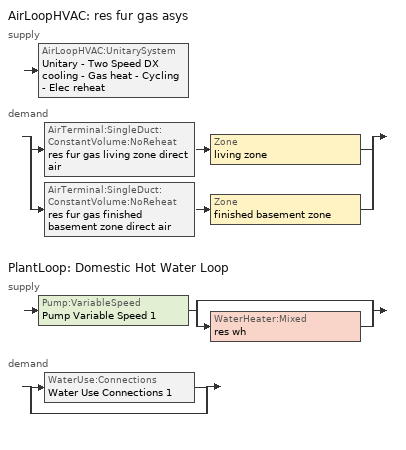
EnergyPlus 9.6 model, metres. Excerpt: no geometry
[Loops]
AirLoopHVAC 'res fur gas asys'
 supply: AirLoopHVAC:UnitarySystem 'Unitary - Two Speed DX cooling - Gas heat - Cycling - Elec reheat'
 demand: split
  | AirTerminal:SingleDuct:ConstantVolume:NoReheat 'res fur gas living zone direct air' > Zone 'living zone'
  | AirTerminal:SingleDuct:ConstantVolume:NoReheat 'res fur gas finished basement zone direct air' > Zone 'finished basement zone'
PlantLoop 'Domestic Hot Water Loop'
 supply: Pump:VariableSpeed 'Pump Variable Speed 1' > split
  | bypass
  | WaterHeater:Mixed 'res wh'
 demand: split
  | WaterUse:Connections 'Water Use Connections 1'
  | bypass
[Sizing:System]
res fur gas asys: Type of Load to Size On=Sensible; Design Outdoor Air Flow Rate {m3/s}=Autosize; Central Heating Maximum System Air Flow Ratio=0.3; Preheat Design Temperature {C}=7; Preheat Design Humidity Ratio {kgWater/kgDryAir}=0.008; Precool Design Temperature {C}=12.8; Precool Design Humidity Ratio {kgWater/kgDryAir}=0.008; Central Cooling Design Supply Air Temperature {C}=12.8; Central Heating Design Supply Air Temperature {C}=16.7; Type of Zone Sum to Use=NonCoincident; 100% Outdoor Air in Cooling=Yes; 100% Outdoor Air in Heating=Yes; Central Cooling Design Supply Air Humidity Ratio {kgWater/kgDryAir}=0.0085; Central Heating Design Supply Air Humidity Ratio {kgWater/kgDryAir}=0.008; Cooling Supply Air Flow Rate Method=DesignDay; Cooling Supply Air Flow Rate {m3/s}=0; Cooling Supply Air Flow Rate Per Floor Area {m3/s-m2}=0.00996765; Cooling Fraction of Autosized Cooling Supply Air Flow Rate=1; Cooling Supply Air Flow Rate Per Unit Cooling Capacity {m3/s-W}=3.94755e-05; Heating Supply Air Flow Rate Method=DesignDay; Heating Supply Air Flow Rate {m3/s}=0; Heating Supply Air Flow Rate Per Floor Area {m3/s-m2}=0.00996765; Heating Fraction of Autosized Heating Supply Air Flow Rate=1; Heating Fraction of Autosized Cooling Supply Air Flow Rate=1; Heating Supply Air Flow Rate Per Unit Heating Capacity {m3/s-W}=3.15882e-05; System Outdoor Air Method=ZoneSum; Zone Maximum Outdoor Air Fraction=1; Cooling Design Capacity Method=CoolingDesignCapacity; Cooling Design Capacity {W}=Autosize; Cooling Design Capacity Per Floor Area {W/m2}=234.7; Fraction of Autosized Cooling Design Capacity=1; Heating Design Capacity Method=HeatingDesignCapacity; Heating Design Capacity {W}=Autosize; Heating Design Capacity Per Floor Area {W/m2}=157; Fraction of Autosized Heating Design Capacity=1; Central Cooling Capacity Control Method=OnOff
[Sizing:Plant]
Domestic Hot Water Loop: Loop Type=Heating; Design Loop Exit Temperature {C}=51.6667; Loop Design Temperature Difference {deltaC}=5.55556; Sizing Option=NonCoincident; Zone Timesteps in Averaging Window=1; Coincident Sizing Factor Mode=None
[ZoneControl:Thermostat] Temperature Difference Between Cutout And Setpoint {deltaC}=0
Name | Zone or ZoneList | Control Type Schedule | Control 1
finished basement zone Thermostat | finished basement zone | finished basement zone Thermostat Schedule | finished basement zone temperature setpoint
living zone Thermostat | living zone | living zone Thermostat Schedule | living zone temperature setpoint
[ThermostatSetpoint:DualSetpoint] Heating Setpoint Temperature Schedule=res heating setpoint; Cooling Setpoint Temperature Schedule=res cooling setpoint
finished basement zone temperature setpoint; living zone temperature setpoint
[ZoneHVAC:PackagedTerminalAirConditioner] Availability Schedule=Always On Discrete; Heating Supply Air Flow Rate {m3/s}=1e-05; No Load Supply Air Flow Rate {m3/s}=0; Cooling Outdoor Air Flow Rate {m3/s}=0; Heating Outdoor Air Flow Rate {m3/s}=0; No Load Outdoor Air Flow Rate {m3/s}=0; Fan Placement=DrawThrough; Supply Air Fan Operating Mode Schedule=Always Off Discrete
Name | Cooling Supply Air Flow Rate {m3/s} | Supply Air Fan | Heating Coil | Cooling Coil
res room ac zone ptac 1 | 0.03955 | res room ac finished basement zone clg supply fan | res room ac always off heating coil 1 | res room ac cooling coil 1
res room ac zone ptac | 0.134745 | res room ac living zone clg supply fan | res room ac always off heating coil | res room ac cooling coil
[AirTerminal:SingleDuct:ConstantVolume:NoReheat] Availability Schedule=Always On Discrete
Name | Maximum Air Flow Rate {m3/s}
res fur gas finished basement zone direct air | 0.071621
res fur gas living zone direct air | 0.244009
[Zone equipment]
finished basement zone: res fur gas finished basement zone direct air, res room ac zone ptac 1
living zone: res fur gas living zone direct air, res room ac zone ptac
[Fan:OnOff]
Name | Availability Schedule | Fan Total Efficiency | Pressure Rise {Pa} | Maximum Flow Rate {m3/s} | Motor Efficiency | Motor In Airstream Fraction | Fan Power Ratio Function of Speed Ratio Curve | Fan Efficiency Ratio Function of Speed Ratio Curve
res room ac finished basement zone clg supply fan | Always On Discrete | 1 | 0 | 0.03955 | 1 | 0 | Fan On Off Power Curve 2 | Fan On Off Efficiency Curve 2
res room ac living zone clg supply fan | Always On Discrete | 1 | 0 | 0.134745 | 1 | 0 | Fan On Off Power Curve 1 | Fan On Off Efficiency Curve 1
Fan On Off 10 | Always On Discrete hvac_library | 0.6 | 300 | Autosize | 0.8 | 1 | Fan On Off Power Curve 7 | Fan On Off Efficiency Curve 2
[Coil:Cooling:DX:SingleSpeed] Availability Schedule=Always On Discrete; Gross Rated Sensible Heat Ratio=0.65; Gross Rated Cooling COP {W/W}=2.84366; Rated Evaporator Fan Power Per Volume Flow Rate {W/(m3/s)}=773.3; Total Cooling Capacity Function of Temperature Curve=RoomAC-Cap-fT; Total Cooling Capacity Function of Flow Fraction Curve=RoomAC-Cap-fFF; Energy Input Ratio Function of Temperature Curve=RoomAC-EIR-fT; Energy Input Ratio Function of Flow Fraction Curve=RoomAC-EIR-fFF; Part Load Fraction Correlation Curve=RoomAC-PLF-fPLR; Minimum Outdoor Dry-Bulb Temperature for Compressor Operation {C}=-25; Condenser Type=AirCooled; Evaporative Condenser Effectiveness=0.9; Evaporative Condenser Air Flow Rate {m3/s}=Autosize; Evaporative Condenser Pump Rated Power Consumption {W}=Autosize; Crankcase Heater Capacity {W}=0; Maximum Outdoor Dry-Bulb Temperature for Crankcase Heater Operation {C}=10; Basin Heater Capacity {W/K}=0; Basin Heater Setpoint Temperature {C}=2
Name | Gross Rated Total Cooling Capacity {W} | Rated Air Flow Rate {m3/s}
res room ac cooling coil 1 | 842.053 | 0.035256
res room ac cooling coil | 2868.84 | 0.120116
[Coil:Cooling:DX:TwoSpeed]
2 Spd DX Clg Coil 2: Availability Schedule=Always On Discrete hvac_library; High Speed Gross Rated Total Cooling Capacity {W}=Autosize; High Speed Rated Sensible Heat Ratio=Autosize; High Speed Gross Rated Cooling COP {W/W}=3; High Speed Rated Air Flow Rate {m3/s}=Autosize; Unit Internal Static Air Pressure {Pa}=773.3; Total Cooling Capacity Function of Temperature Curve=Curve Biquadratic 8; Total Cooling Capacity Function of Flow Fraction Curve=Curve Quadratic 1; Energy Input Ratio Function of Temperature Curve=Curve Biquadratic 36; Energy Input Ratio Function of Flow Fraction Curve=Curve Quadratic 6; Part Load Fraction Correlation Curve=Curve Quadratic 25; Low Speed Gross Rated Total Cooling Capacity {W}=Autosize; Low Speed Gross Rated Sensible Heat Ratio=Autosize; Low Speed Gross Rated Cooling COP {W/W}=3; Low Speed Rated Air Flow Rate {m3/s}=Autosize; Low Speed Total Cooling Capacity Function of Temperature Curve=Curve Biquadratic 23; Low Speed Energy Input Ratio Function of Temperature Curve=Curve Biquadratic 20; Condenser Type=AirCooled; Minimum Outdoor Dry-Bulb Temperature for Compressor Operation {C}=-25; High Speed Evaporative Condenser Effectiveness=0; High Speed Evaporative Condenser Air Flow Rate {m3/s}=Autosize; High Speed Evaporative Condenser Pump Rated Power Consumption {W}=Autosize; Low Speed Evaporative Condenser Effectiveness=0; Low Speed Evaporative Condenser Air Flow Rate {m3/s}=Autosize; Low Speed Evaporative Condenser Pump Rated Power Consumption {W}=Autosize; Basin Heater Capacity {W/K}=0; Basin Heater Setpoint Temperature {C}=10
[Coil:Heating:Electric] Efficiency=1
Name | Availability Schedule | Nominal Capacity {W}
res room ac always off heating coil 1; res room ac always off heating coil | Always Off Discrete | 0
Elec Htg Coil 7 | Always On Discrete hvac_library | Autosize
[Coil:Heating:Fuel]
Coil Heating Gas 2: Availability Schedule=Always On Discrete hvac_library; Fuel Type=NaturalGas; Burner Efficiency=0.8; Nominal Capacity {W}=AutoSize; Parasitic Electric Load {W}=0; Parasitic Fuel Load {W}=0
[AirLoopHVAC:UnitarySystem]
Unitary - Two Speed DX cooling - Gas heat - Cycling - Elec reheat: Control Type=Load; Dehumidification Control Type=None; Supply Fan=Fan On Off 10; Fan Placement=BlowThrough; Heating Coil=Coil Heating Gas 2; DX Heating Coil Sizing Ratio=1; Cooling Coil=2 Spd DX Clg Coil 2; Use DOAS DX Cooling Coil=No; Minimum Supply Air Temperature {C}=2; Latent Load Control=SensibleOnlyLoadControl; Supplemental Heating Coil=Elec Htg Coil 7; Cooling Supply Air Flow Rate {m3/s}=Autosize; Heating Supply Air Flow Rate {m3/s}=Autosize; No Load Supply Air Flow Rate {m3/s}=Autosize; Maximum Supply Air Temperature {C}=80; Maximum Outdoor Dry-Bulb Temperature for Supplemental Heater Operation {C}=21; Maximum Cycling Rate {cycles/hr}=2.5; Heat Pump Time Constant {s}=60; Fraction of On-Cycle Power Use=0.01; Heat Pump Fan Delay Time {s}=60; Ancillary On-Cycle Electric Power {W}=0; Ancillary Off-Cycle Electric Power {W}=0
[AirLoopHVAC]
res fur gas asys: Design Supply Air Flow Rate {m3/s}=0.31563; Design Return Air Flow Fraction of Supply Air Flow=1
[Pump:VariableSpeed]
Pump Variable Speed 1: Design Maximum Flow Rate {m3/s}=0.01; Design Pump Head {Pa}=1; Design Power Consumption {W}=0; Motor Efficiency=1; Fraction of Motor Inefficiencies to Fluid Stream=0; Coefficient 1 of the Part Load Performance Curve=0; Coefficient 2 of the Part Load Performance Curve=1; Coefficient 3 of the Part Load Performance Curve=0; Coefficient 4 of the Part Load Performance Curve=0; Design Minimum Flow Rate {m3/s}=0; Pump Control Type=Intermittent; Skin Loss Radiative Fraction=0.5; Design Power Sizing Method=PowerPerFlowPerPressure; Design Electric Power per Unit Flow Rate {W/(m3/s)}=348701.1; Design Shaft Power per Unit Flow Rate per Unit Head {W/((m3/s)-Pa)}=1.28205; Design Minimum Flow Rate Fraction=0
[WaterHeater:Mixed]
res wh: Tank Volume {m3}=0.143846; Setpoint Temperature Schedule=WH Setpoint Temp; Deadband Temperature Difference {deltaC}=2; Maximum Temperature Limit {C}=99; Heater Control Type=Cycle; Heater Maximum Capacity {W}=11722.8; Heater Minimum Capacity {W}=0; Heater Ignition Minimum Flow Rate {m3/s}=0; Heater Ignition Delay {s}=0; Heater Fuel Type=NaturalGas; Heater Thermal Efficiency=0.773298; Off Cycle Parasitic Fuel Consumption Rate {W}=0; Off Cycle Parasitic Fuel Type=Electricity; Off Cycle Parasitic Heat Fraction to Tank=0; On Cycle Parasitic Fuel Consumption Rate {W}=0; On Cycle Parasitic Fuel Type=Electricity; On Cycle Parasitic Heat Fraction to Tank=0; Ambient Temperature Indicator=Zone; Ambient Temperature Zone=finished basement zone; Off Cycle Loss Coefficient to Ambient Temperature {W/K}=4.15693; Off Cycle Loss Fraction to Zone=0.64; On Cycle Loss Coefficient to Ambient Temperature {W/K}=4.15693; On Cycle Loss Fraction to Zone=1; Use Side Effectiveness=1; Source Side Effectiveness=1; Use Side Design Flow Rate {m3/s}=Autosize; Source Side Design Flow Rate {m3/s}=Autosize; Indirect Water Heating Recovery Time {hr}=1.5; Source Side Flow Control Mode=IndirectHeatPrimarySetpoint
[WaterHeater:Sizing]
res wh: Design Mode=PeakDraw; Time Storage Can Meet Peak Draw {hr}=0.538503; Time for Tank Recovery {hr}=0; Nominal Tank Volume for Autosizing Plant Connections {m3}=1
[PlantLoop]
Domestic Hot Water Loop: Fluid Type=Water; Plant Equipment Operation Scheme=Domestic Hot Water Loop Operation Schemes; Maximum Loop Temperature {C}=100; Minimum Loop Temperature {C}=0; Maximum Loop Flow Rate {m3/s}=0.01; Minimum Loop Flow Rate {m3/s}=0; Plant Loop Volume {m3}=0.003; Load Distribution Scheme=Optimal; Plant Loop Demand Calculation Scheme=SingleSetpoint
[PlantEquipmentList]
Domestic Hot Water Loop Heating Equipment List: res wh
[PlantEquipmentOperation:HeatingLoad]
Domestic Hot Water Loop Heating Operation Scheme: Load Range 1 Lower Limit {W}=0; Load Range 1 Upper Limit {W}=1000000000; Range 1 Equipment List=Domestic Hot Water Loop Heating Equipment List
[PlantEquipmentOperationSchemes]
Domestic Hot Water Loop Operation Schemes: Control Scheme 1=Domestic Hot Water Loop Heating Operation Scheme; Control Scheme 1 Schedule=Always On Discrete
[EnergyManagementSystem:Sensor]
Name | Output:Variable or Output:Meter Index Key | Output:Variable or Output:Meter
res_af_1_tin_s | living zone | Zone Mean Air Temperature
res_af_1_tt_s | living zone | Zone Outdoor Air Drybulb Temperature
res_shower_tout | res wh | Water Heater Use Side Outlet Temperature
res_shower_vol | res shower | Water Use Equipment Hot Water Volume
[SetpointManager:Scheduled]
Setpoint Manager Scheduled 1: Control Variable=Temperature; Schedule=dhw temp
[WaterUse:Equipment] Zone=living zone
Name | Peak Flow Rate {m3/s} | Flow Rate Fraction Schedule | Target Temperature Schedule
res shower | 5.17772e-05 | showers | fixtures temperature schedule
res sink | 2.22994e-05 | sinks | fixtures temperature schedule
res bath | 0.000112091 | baths | fixtures temperature schedule
res shower dist | 0 | showers | fixtures temperature schedule
res sink dist | 0 | sinks | fixtures temperature schedule
res bath dist | 0 | baths | fixtures temperature schedule
res cw | 5.02392e-06 | clothes_washer | res cw temperature schedule
[WaterUse:Connections]
Water Use Connections 1: Drain Water Heat Exchanger Type=None; Drain Water Heat Exchanger Destination=Plant; Water Use Equipment 1=res shower; Water Use Equipment 2=res sink; Water Use Equipment 3=res bath; Water Use Equipment 4=res shower dist; Water Use Equipment 5=res sink dist; Water Use Equipment 6=res bath dist; Water Use Equipment 7=res cw
[Schedule:Day:Interval]
res heating setpoint weekend1; res heating setpoint weekend2; res heating setpoint weekend3; res heating setpoint weekend4; res heating setpoint weekend5; res heating setpoint weekend6; res heating setpoint weekend7; res heating setpoint weekend8; res heating setpoint weekend9; res heating setpoint weekend10; res heating setpoint weekend11; res heating setpoint weekend12: No, 07:00, 18.8889, 22:00, 21.6667, 24:00, 18.8889
res heating setpoint weekday1; res heating setpoint weekday2; res heating setpoint weekday3; res heating setpoint weekday4; res heating setpoint weekday5; res heating setpoint weekday6; res heating setpoint weekday7; res heating setpoint weekday8; res heating setpoint weekday9; res heating setpoint weekday10; res heating setpoint weekday11; res heating setpoint weekday12: No, 07:00, 18.8889, 09:00, 21.6667, 17:00, 18.8889, 22:00, 21.6667, 24:00, 18.8889
Schedule Day 6; Schedule Day 7: No, 24:00, 0
res heating setpoint summer design; res cooling setpoint summer design: No, 24:00, 23.8889
res heating setpoint winter design; res cooling setpoint winter design: No, 24:00, 21.1111
res cooling setpoint weekend1; res cooling setpoint weekend2; res cooling setpoint weekend3; res cooling setpoint weekend4; res cooling setpoint weekend5; res cooling setpoint weekend10; res cooling setpoint weekend11; res cooling setpoint weekend12: No, 07:00, 21.1111, 22:00, 21.6667, 24:00, 21.1111
res cooling setpoint weekday1; res cooling setpoint weekday2; res cooling setpoint weekday3; res cooling setpoint weekday4; res cooling setpoint weekday5; res cooling setpoint weekday10; res cooling setpoint weekday11; res cooling setpoint weekday12: No, 07:00, 21.1111, 09:00, 21.6667, 17:00, 21.1111, 22:00, 21.6667, 24:00, 21.1111
res cooling setpoint weekday6; res cooling setpoint weekday7; res cooling setpoint weekday8; res cooling setpoint weekday9: No, 01:00, 21.1111, 02:00, 21.1111, 03:00, 21.1111, 04:00, 21.1111, 05:00, 21.1111, 06:00, 21.1111, 07:00, 21.1111, 08:00, 21.6667, 09:00, 21.6667, 10:00, 21.1111, 11:00, 21.1111, 12:00, 21.1111, 13:00, 21.1111, 14:00, 21.1111, 15:00, 21.1111, 16:00, 21.1111, 17:00, 21.1111, 18:00, 21.6667, 19:00, 21.6667, 20:00, 21.6667, 21:00, 21.6667, 22:00, 21.6667, 23:00, 21.1111, 24:00, 21.1111
res cooling setpoint weekend6; res cooling setpoint weekend7; res cooling setpoint weekend8; res cooling setpoint weekend9: No, 01:00, 21.1111, 02:00, 21.1111, 03:00, 21.1111, 04:00, 21.1111, 05:00, 21.1111, 06:00, 21.1111, 07:00, 21.1111, 08:00, 21.6667, 09:00, 21.6667, 10:00, 21.6667, 11:00, 21.6667, 12:00, 21.6667, 13:00, 21.6667, 14:00, 21.6667, 15:00, 21.6667, 16:00, 21.6667, 17:00, 21.6667, 18:00, 21.6667, 19:00, 21.6667, 20:00, 21.6667, 21:00, 21.6667, 22:00, 21.6667, 23:00, 21.1111, 24:00, 21.1111
[Schedule:Week:Daily]
res heating setpoint Week Rule - Jan1-Jan28: res heating setpoint weekend1, res heating setpoint weekday1, res heating setpoint weekday1, res heating setpoint weekday1, res heating setpoint weekday1, res heating setpoint weekday1, res heating setpoint weekend1, Schedule Day 6, res heating setpoint summer design, res heating setpoint winter design, Schedule Day 6, Schedule Day 6
res heating setpoint Week Rule - Jan29-Feb4: res heating setpoint weekend1, res heating setpoint weekday1, res heating setpoint weekday1, res heating setpoint weekday2, res heating setpoint weekday2, res heating setpoint weekday2, res heating setpoint weekend2, Schedule Day 6, res heating setpoint summer design, res heating setpoint winter design, Schedule Day 6, Schedule Day 6
res heating setpoint Week Rule - Feb5-Feb25: res heating setpoint weekend2, res heating setpoint weekday2, res heating setpoint weekday2, res heating setpoint weekday2, res heating setpoint weekday2, res heating setpoint weekday2, res heating setpoint weekend2, Schedule Day 6, res heating setpoint summer design, res heating setpoint winter design, Schedule Day 6, Schedule Day 6
res heating setpoint Week Rule - Feb26-Mar4: res heating setpoint weekend2, res heating setpoint weekday2, res heating setpoint weekday2, res heating setpoint weekday3, res heating setpoint weekday3, res heating setpoint weekday3, res heating setpoint weekend3, Schedule Day 6, res heating setpoint summer design, res heating setpoint winter design, Schedule Day 6, Schedule Day 6
res heating setpoint Week Rule - Mar5-Mar25: res heating setpoint weekend3, res heating setpoint weekday3, res heating setpoint weekday3, res heating setpoint weekday3, res heating setpoint weekday3, res heating setpoint weekday3, res heating setpoint weekend3, Schedule Day 6, res heating setpoint summer design, res heating setpoint winter design, Schedule Day 6, Schedule Day 6
res heating setpoint Week Rule - Mar26-Apr1: res heating setpoint weekend3, res heating setpoint weekday3, res heating setpoint weekday3, res heating setpoint weekday3, res heating setpoint weekday3, res heating setpoint weekday3, res heating setpoint weekend4, Schedule Day 6, res heating setpoint summer design, res heating setpoint winter design, Schedule Day 6, Schedule Day 6
res heating setpoint Week Rule - Apr2-Apr29: res heating setpoint weekend4, res heating setpoint weekday4, res heating setpoint weekday4, res heating setpoint weekday4, res heating setpoint weekday4, res heating setpoint weekday4, res heating setpoint weekend4, Schedule Day 6, res heating setpoint summer design, res heating setpoint winter design, Schedule Day 6, Schedule Day 6
res heating setpoint Week Rule - Apr30-May6: res heating setpoint weekend4, res heating setpoint weekday5, res heating setpoint weekday5, res heating setpoint weekday5, res heating setpoint weekday5, res heating setpoint weekday5, res heating setpoint weekend5, Schedule Day 6, res heating setpoint summer design, res heating setpoint winter design, Schedule Day 6, Schedule Day 6
res heating setpoint Week Rule - May7-May27: res heating setpoint weekend5, res heating setpoint weekday5, res heating setpoint weekday5, res heating setpoint weekday5, res heating setpoint weekday5, res heating setpoint weekday5, res heating setpoint weekend5, Schedule Day 6, res heating setpoint summer design, res heating setpoint winter design, Schedule Day 6, Schedule Day 6
res heating setpoint Week Rule - May28-Jun3: res heating setpoint weekend5, res heating setpoint weekday5, res heating setpoint weekday5, res heating setpoint weekday5, res heating setpoint weekday6, res heating setpoint weekday6, res heating setpoint weekend6, Schedule Day 6, res heating setpoint summer design, res heating setpoint winter design, Schedule Day 6, Schedule Day 6
res heating setpoint Week Rule - Jun4-Jun24: res heating setpoint weekend6, res heating setpoint weekday6, res heating setpoint weekday6, res heating setpoint weekday6, res heating setpoint weekday6, res heating setpoint weekday6, res heating setpoint weekend6, Schedule Day 6, res heating setpoint summer design, res heating setpoint winter design, Schedule Day 6, Schedule Day 6
res heating setpoint Week Rule - Jun25-Jul1: res heating setpoint weekend6, res heating setpoint weekday6, res heating setpoint weekday6, res heating setpoint weekday6, res heating setpoint weekday6, res heating setpoint weekday6, res heating setpoint weekend7, Schedule Day 6, res heating setpoint summer design, res heating setpoint winter design, Schedule Day 6, Schedule Day 6
res heating setpoint Week Rule - Jul2-Jul29: res heating setpoint weekend7, res heating setpoint weekday7, res heating setpoint weekday7, res heating setpoint weekday7, res heating setpoint weekday7, res heating setpoint weekday7, res heating setpoint weekend7, Schedule Day 6, res heating setpoint summer design, res heating setpoint winter design, Schedule Day 6, Schedule Day 6
res heating setpoint Week Rule - Jul30-Aug5: res heating setpoint weekend7, res heating setpoint weekday7, res heating setpoint weekday8, res heating setpoint weekday8, res heating setpoint weekday8, res heating setpoint weekday8, res heating setpoint weekend8, Schedule Day 6, res heating setpoint summer design, res heating setpoint winter design, Schedule Day 6, Schedule Day 6
res heating setpoint Week Rule - Aug6-Aug26: res heating setpoint weekend8, res heating setpoint weekday8, res heating setpoint weekday8, res heating setpoint weekday8, res heating setpoint weekday8, res heating setpoint weekday8, res heating setpoint weekend8, Schedule Day 6, res heating setpoint summer design, res heating setpoint winter design, Schedule Day 6, Schedule Day 6
res heating setpoint Week Rule - Aug27-Sep2: res heating setpoint weekend8, res heating setpoint weekday8, res heating setpoint weekday8, res heating setpoint weekday8, res heating setpoint weekday8, res heating setpoint weekday9, res heating setpoint weekend9, Schedule Day 6, res heating setpoint summer design, res heating setpoint winter design, Schedule Day 6, Schedule Day 6
res heating setpoint Week Rule - Sep3-Sep30: res heating setpoint weekend9, res heating setpoint weekday9, res heating setpoint weekday9, res heating setpoint weekday9, res heating setpoint weekday9, res heating setpoint weekday9, res heating setpoint weekend9, Schedule Day 6, res heating setpoint summer design, res heating setpoint winter design, Schedule Day 6, Schedule Day 6
res heating setpoint Week Rule - Oct1-Oct28: res heating setpoint weekend10, res heating setpoint weekday10, res heating setpoint weekday10, res heating setpoint weekday10, res heating setpoint weekday10, res heating setpoint weekday10, res heating setpoint weekend10, Schedule Day 6, res heating setpoint summer design, res heating setpoint winter design, Schedule Day 6, Schedule Day 6
res heating setpoint Week Rule - Oct29-Nov4: res heating setpoint weekend10, res heating setpoint weekday10, res heating setpoint weekday10, res heating setpoint weekday11, res heating setpoint weekday11, res heating setpoint weekday11, res heating setpoint weekend11, Schedule Day 6, res heating setpoint summer design, res heating setpoint winter design, Schedule Day 6, Schedule Day 6
res heating setpoint Week Rule - Nov5-Nov25: res heating setpoint weekend11, res heating setpoint weekday11, res heating setpoint weekday11, res heating setpoint weekday11, res heating setpoint weekday11, res heating setpoint weekday11, res heating setpoint weekend11, Schedule Day 6, res heating setpoint summer design, res heating setpoint winter design, Schedule Day 6, Schedule Day 6
res heating setpoint Week Rule - Nov26-Dec2: res heating setpoint weekend11, res heating setpoint weekday11, res heating setpoint weekday11, res heating setpoint weekday11, res heating setpoint weekday11, res heating setpoint weekday12, res heating setpoint weekend12, Schedule Day 6, res heating setpoint summer design, res heating setpoint winter design, Schedule Day 6, Schedule Day 6
res heating setpoint Week Rule - Dec3-Dec31: res heating setpoint weekend12, res heating setpoint weekday12, res heating setpoint weekday12, res heating setpoint weekday12, res heating setpoint weekday12, res heating setpoint weekday12, res heating setpoint weekend12, Schedule Day 6, res heating setpoint summer design, res heating setpoint winter design, Schedule Day 6, Schedule Day 6
res cooling setpoint Week Rule - Jan1-Jan28: res cooling setpoint weekend1, res cooling setpoint weekday1, res cooling setpoint weekday1, res cooling setpoint weekday1, res cooling setpoint weekday1, res cooling setpoint weekday1, res cooling setpoint weekend1, Schedule Day 7, res cooling setpoint summer design, res cooling setpoint winter design, Schedule Day 7, Schedule Day 7
res cooling setpoint Week Rule - Jan29-Feb4: res cooling setpoint weekend1, res cooling setpoint weekday1, res cooling setpoint weekday1, res cooling setpoint weekday2, res cooling setpoint weekday2, res cooling setpoint weekday2, res cooling setpoint weekend2, Schedule Day 7, res cooling setpoint summer design, res cooling setpoint winter design, Schedule Day 7, Schedule Day 7
res cooling setpoint Week Rule - Feb5-Feb25: res cooling setpoint weekend2, res cooling setpoint weekday2, res cooling setpoint weekday2, res cooling setpoint weekday2, res cooling setpoint weekday2, res cooling setpoint weekday2, res cooling setpoint weekend2, Schedule Day 7, res cooling setpoint summer design, res cooling setpoint winter design, Schedule Day 7, Schedule Day 7
res cooling setpoint Week Rule - Feb26-Mar4: res cooling setpoint weekend2, res cooling setpoint weekday2, res cooling setpoint weekday2, res cooling setpoint weekday3, res cooling setpoint weekday3, res cooling setpoint weekday3, res cooling setpoint weekend3, Schedule Day 7, res cooling setpoint summer design, res cooling setpoint winter design, Schedule Day 7, Schedule Day 7
res cooling setpoint Week Rule - Mar5-Mar25: res cooling setpoint weekend3, res cooling setpoint weekday3, res cooling setpoint weekday3, res cooling setpoint weekday3, res cooling setpoint weekday3, res cooling setpoint weekday3, res cooling setpoint weekend3, Schedule Day 7, res cooling setpoint summer design, res cooling setpoint winter design, Schedule Day 7, Schedule Day 7
res cooling setpoint Week Rule - Mar26-Apr1: res cooling setpoint weekend3, res cooling setpoint weekday3, res cooling setpoint weekday3, res cooling setpoint weekday3, res cooling setpoint weekday3, res cooling setpoint weekday3, res cooling setpoint weekend4, Schedule Day 7, res cooling setpoint summer design, res cooling setpoint winter design, Schedule Day 7, Schedule Day 7
res cooling setpoint Week Rule - Apr2-Apr29: res cooling setpoint weekend4, res cooling setpoint weekday4, res cooling setpoint weekday4, res cooling setpoint weekday4, res cooling setpoint weekday4, res cooling setpoint weekday4, res cooling setpoint weekend4, Schedule Day 7, res cooling setpoint summer design, res cooling setpoint winter design, Schedule Day 7, Schedule Day 7
res cooling setpoint Week Rule - Apr30-May6: res cooling setpoint weekend4, res cooling setpoint weekday5, res cooling setpoint weekday5, res cooling setpoint weekday5, res cooling setpoint weekday5, res cooling setpoint weekday5, res cooling setpoint weekend5, Schedule Day 7, res cooling setpoint summer design, res cooling setpoint winter design, Schedule Day 7, Schedule Day 7
res cooling setpoint Week Rule - May7-May27: res cooling setpoint weekend5, res cooling setpoint weekday5, res cooling setpoint weekday5, res cooling setpoint weekday5, res cooling setpoint weekday5, res cooling setpoint weekday5, res cooling setpoint weekend5, Schedule Day 7, res cooling setpoint summer design, res cooling setpoint winter design, Schedule Day 7, Schedule Day 7
res cooling setpoint Week Rule - May28-Jun3: res cooling setpoint weekend5, res cooling setpoint weekday5, res cooling setpoint weekday5, res cooling setpoint weekday5, res cooling setpoint weekday6, res cooling setpoint weekday6, res cooling setpoint weekend6, Schedule Day 7, res cooling setpoint summer design, res cooling setpoint winter design, Schedule Day 7, Schedule Day 7
res cooling setpoint Week Rule - Jun4-Jun24: res cooling setpoint weekend6, res cooling setpoint weekday6, res cooling setpoint weekday6, res cooling setpoint weekday6, res cooling setpoint weekday6, res cooling setpoint weekday6, res cooling setpoint weekend6, Schedule Day 7, res cooling setpoint summer design, res cooling setpoint winter design, Schedule Day 7, Schedule Day 7
res cooling setpoint Week Rule - Jun25-Jul1: res cooling setpoint weekend6, res cooling setpoint weekday6, res cooling setpoint weekday6, res cooling setpoint weekday6, res cooling setpoint weekday6, res cooling setpoint weekday6, res cooling setpoint weekend7, Schedule Day 7, res cooling setpoint summer design, res cooling setpoint winter design, Schedule Day 7, Schedule Day 7
res cooling setpoint Week Rule - Jul2-Jul29: res cooling setpoint weekend7, res cooling setpoint weekday7, res cooling setpoint weekday7, res cooling setpoint weekday7, res cooling setpoint weekday7, res cooling setpoint weekday7, res cooling setpoint weekend7, Schedule Day 7, res cooling setpoint summer design, res cooling setpoint winter design, Schedule Day 7, Schedule Day 7
res cooling setpoint Week Rule - Jul30-Aug5: res cooling setpoint weekend7, res cooling setpoint weekday7, res cooling setpoint weekday8, res cooling setpoint weekday8, res cooling setpoint weekday8, res cooling setpoint weekday8, res cooling setpoint weekend8, Schedule Day 7, res cooling setpoint summer design, res cooling setpoint winter design, Schedule Day 7, Schedule Day 7
res cooling setpoint Week Rule - Aug6-Aug26: res cooling setpoint weekend8, res cooling setpoint weekday8, res cooling setpoint weekday8, res cooling setpoint weekday8, res cooling setpoint weekday8, res cooling setpoint weekday8, res cooling setpoint weekend8, Schedule Day 7, res cooling setpoint summer design, res cooling setpoint winter design, Schedule Day 7, Schedule Day 7
res cooling setpoint Week Rule - Aug27-Sep2: res cooling setpoint weekend8, res cooling setpoint weekday8, res cooling setpoint weekday8, res cooling setpoint weekday8, res cooling setpoint weekday8, res cooling setpoint weekday9, res cooling setpoint weekend9, Schedule Day 7, res cooling setpoint summer design, res cooling setpoint winter design, Schedule Day 7, Schedule Day 7
res cooling setpoint Week Rule - Sep3-Sep30: res cooling setpoint weekend9, res cooling setpoint weekday9, res cooling setpoint weekday9, res cooling setpoint weekday9, res cooling setpoint weekday9, res cooling setpoint weekday9, res cooling setpoint weekend9, Schedule Day 7, res cooling setpoint summer design, res cooling setpoint winter design, Schedule Day 7, Schedule Day 7
res cooling setpoint Week Rule - Oct1-Oct28: res cooling setpoint weekend10, res cooling setpoint weekday10, res cooling setpoint weekday10, res cooling setpoint weekday10, res cooling setpoint weekday10, res cooling setpoint weekday10, res cooling setpoint weekend10, Schedule Day 7, res cooling setpoint summer design, res cooling setpoint winter design, Schedule Day 7, Schedule Day 7
res cooling setpoint Week Rule - Oct29-Nov4: res cooling setpoint weekend10, res cooling setpoint weekday10, res cooling setpoint weekday10, res cooling setpoint weekday11, res cooling setpoint weekday11, res cooling setpoint weekday11, res cooling setpoint weekend11, Schedule Day 7, res cooling setpoint summer design, res cooling setpoint winter design, Schedule Day 7, Schedule Day 7
res cooling setpoint Week Rule - Nov5-Nov25: res cooling setpoint weekend11, res cooling setpoint weekday11, res cooling setpoint weekday11, res cooling setpoint weekday11, res cooling setpoint weekday11, res cooling setpoint weekday11, res cooling setpoint weekend11, Schedule Day 7, res cooling setpoint summer design, res cooling setpoint winter design, Schedule Day 7, Schedule Day 7
res cooling setpoint Week Rule - Nov26-Dec2: res cooling setpoint weekend11, res cooling setpoint weekday11, res cooling setpoint weekday11, res cooling setpoint weekday11, res cooling setpoint weekday11, res cooling setpoint weekday12, res cooling setpoint weekend12, Schedule Day 7, res cooling setpoint summer design, res cooling setpoint winter design, Schedule Day 7, Schedule Day 7
res cooling setpoint Week Rule - Dec3-Dec31: res cooling setpoint weekend12, res cooling setpoint weekday12, res cooling setpoint weekday12, res cooling setpoint weekday12, res cooling setpoint weekday12, res cooling setpoint weekday12, res cooling setpoint weekend12, Schedule Day 7, res cooling setpoint summer design, res cooling setpoint winter design, Schedule Day 7, Schedule Day 7
[Schedule:Year]
res heating setpoint: res heating setpoint Week Rule - Jan1-Jan28, 1, 1, 1, 28, res heating setpoint Week Rule - Jan29-Feb4, 1, 29, 2, 4, res heating setpoint Week Rule - Feb5-Feb25, 2, 5, 2, 25, res heating setpoint Week Rule - Feb26-Mar4, 2, 26, 3, 4, res heating setpoint Week Rule - Mar5-Mar25, 3, 5, 3, 25, res heating setpoint Week Rule - Mar26-Apr1, 3, 26, 4, 1, res heating setpoint Week Rule - Apr2-Apr29, 4, 2, 4, 29, res heating setpoint Week Rule - Apr30-May6, 4, 30, 5, 6, res heating setpoint Week Rule - May7-May27, 5, 7, 5, 27, res heating setpoint Week Rule - May28-Jun3, 5, 28, 6, 3, res heating setpoint Week Rule - Jun4-Jun24, 6, 4, 6, 24, res heating setpoint Week Rule - Jun25-Jul1, 6, 25, 7, 1, res heating setpoint Week Rule - Jul2-Jul29, 7, 2, 7, 29, res heating setpoint Week Rule - Jul30-Aug5, 7, 30, 8, 5, res heating setpoint Week Rule - Aug6-Aug26, 8, 6, 8, 26, res heating setpoint Week Rule - Aug27-Sep2, 8, 27, 9, 2, res heating setpoint Week Rule - Sep3-Sep30, 9, 3, 9, 30, res heating setpoint Week Rule - Oct1-Oct28, 10, 1, 10, 28, res heating setpoint Week Rule - Oct29-Nov4, 10, 29, 11, 4, res heating setpoint Week Rule - Nov5-Nov25, 11, 5, 11, 25, res heating setpoint Week Rule - Nov26-Dec2, 11, 26, 12, 2, res heating setpoint Week Rule - Dec3-Dec31, 12, 3, 12, 31
res cooling setpoint: res cooling setpoint Week Rule - Jan1-Jan28, 1, 1, 1, 28, res cooling setpoint Week Rule - Jan29-Feb4, 1, 29, 2, 4, res cooling setpoint Week Rule - Feb5-Feb25, 2, 5, 2, 25, res cooling setpoint Week Rule - Feb26-Mar4, 2, 26, 3, 4, res cooling setpoint Week Rule - Mar5-Mar25, 3, 5, 3, 25, res cooling setpoint Week Rule - Mar26-Apr1, 3, 26, 4, 1, res cooling setpoint Week Rule - Apr2-Apr29, 4, 2, 4, 29, res cooling setpoint Week Rule - Apr30-May6, 4, 30, 5, 6, res cooling setpoint Week Rule - May7-May27, 5, 7, 5, 27, res cooling setpoint Week Rule - May28-Jun3, 5, 28, 6, 3, res cooling setpoint Week Rule - Jun4-Jun24, 6, 4, 6, 24, res cooling setpoint Week Rule - Jun25-Jul1, 6, 25, 7, 1, res cooling setpoint Week Rule - Jul2-Jul29, 7, 2, 7, 29, res cooling setpoint Week Rule - Jul30-Aug5, 7, 30, 8, 5, res cooling setpoint Week Rule - Aug6-Aug26, 8, 6, 8, 26, res cooling setpoint Week Rule - Aug27-Sep2, 8, 27, 9, 2, res cooling setpoint Week Rule - Sep3-Sep30, 9, 3, 9, 30, res cooling setpoint Week Rule - Oct1-Oct28, 10, 1, 10, 28, res cooling setpoint Week Rule - Oct29-Nov4, 10, 29, 11, 4, res cooling setpoint Week Rule - Nov5-Nov25, 11, 5, 11, 25, res cooling setpoint Week Rule - Nov26-Dec2, 11, 26, 12, 2, res cooling setpoint Week Rule - Dec3-Dec31, 12, 3, 12, 31
[Schedule:Compact]
finished basement zone Thermostat Schedule; living zone Thermostat Schedule: Through: 12/31, For: AllDays, Until: 24:00, 4
[Schedule:Constant]
Name | Hourly Value
Always On Discrete; Always On Discrete hvac_library | 1
Always Off Discrete | 0
dhw temp; WH Setpoint Temp | 51.6667
fixtures temperature schedule | 43.3333
res cw temperature schedule | 52.666
[Schedule:File] File=C:\Users\chmat\Desktop\THESIS\Final Building Models\CSV\bldg0396118.csv; Rows to Skip at Top=1; Number of Hours of Data=8760; Column Separator=Comma; Interpolate to Timestep=No; Minutes per Item=15
Name | Column Number
baths | 13
showers | 14
sinks | 15
clothes_washer | 9
[Curve:Quadratic]
Name | Coefficient1 Constant | Coefficient2 x | Coefficient3 x**2 | Minimum Value of x | Maximum Value of x | Minimum Curve Output | Maximum Curve Output
RoomAC-Cap-fFF; RoomAC-EIR-fFF | 1 | 0 | 0 | 0 | 2 | 0 | 2
RoomAC-PLF-fPLR | 0.78 | 0.22 | 0 | 0 | 1 | 0 | 1
Curve Quadratic 1 | 0.8 | 0.2 | 0 | 0.5 | 1.5
Curve Quadratic 6 | 1.156 | -0.1816 | 0.0256 | 0.5 | 1.5
Curve Quadratic 25 | 0.75 | 0.25 | 0 | 0 | 1
[Curve:Cubic] Coefficient1 Constant=1; Coefficient2 x=0; Coefficient3 x**2=0; Coefficient4 x**3=0; Minimum Value of x=0; Maximum Value of x=1
Fan On Off Efficiency Curve 2; Fan On Off Efficiency Curve 1
[Curve:Exponent] Coefficient1 Constant=1; Coefficient2 Constant=0; Coefficient3 Constant=0; Minimum Value of x=0; Maximum Value of x=1
Fan On Off Power Curve 2; Fan On Off Power Curve 1; Fan On Off Power Curve 7
[Curve:Biquadratic]
Name | Coefficient1 Constant | Coefficient2 x | Coefficient3 x**2 | Coefficient4 y | Coefficient5 y**2 | Coefficient6 x*y | Minimum Value of x | Maximum Value of x | Minimum Value of y | Maximum Value of y
RoomAC-Cap-fT | 1.55736 | -0.0744482 | 0.0030986 | 0.00145958 | -4.1148e-05 | -0.000426714 | 0 | 100 | 0 | 100
RoomAC-EIR-fT | -0.350448 | 0.11681 | -0.00339951 | -0.00122609 | 0.000600809 | -0.000466884 | 0 | 100 | 0 | 100
Curve Biquadratic 8 | 0.766956 | 0.0107756 | -4.14703e-05 | 0.00134961 | -0.000261144 | 0.000457488 | 17 | 22 | 13 | 46
Curve Biquadratic 36 | 0.297145 | 0.0430933 | -0.000748766 | 0.00597727 | 0.000482112 | -0.000956448 | 17 | 22 | 13 | 46
Curve Biquadratic 23 | 0.42415 | 0.04426 | -0.00042 | 0.00333 | -8e-05 | -0.00021 | 17 | 22 | 13 | 46
Curve Biquadratic 20 | 1.23649 | -0.02431 | 0.00057 | -0.01434 | 0.00063 | -0.00038 | 17 | 22 | 13 | 46
